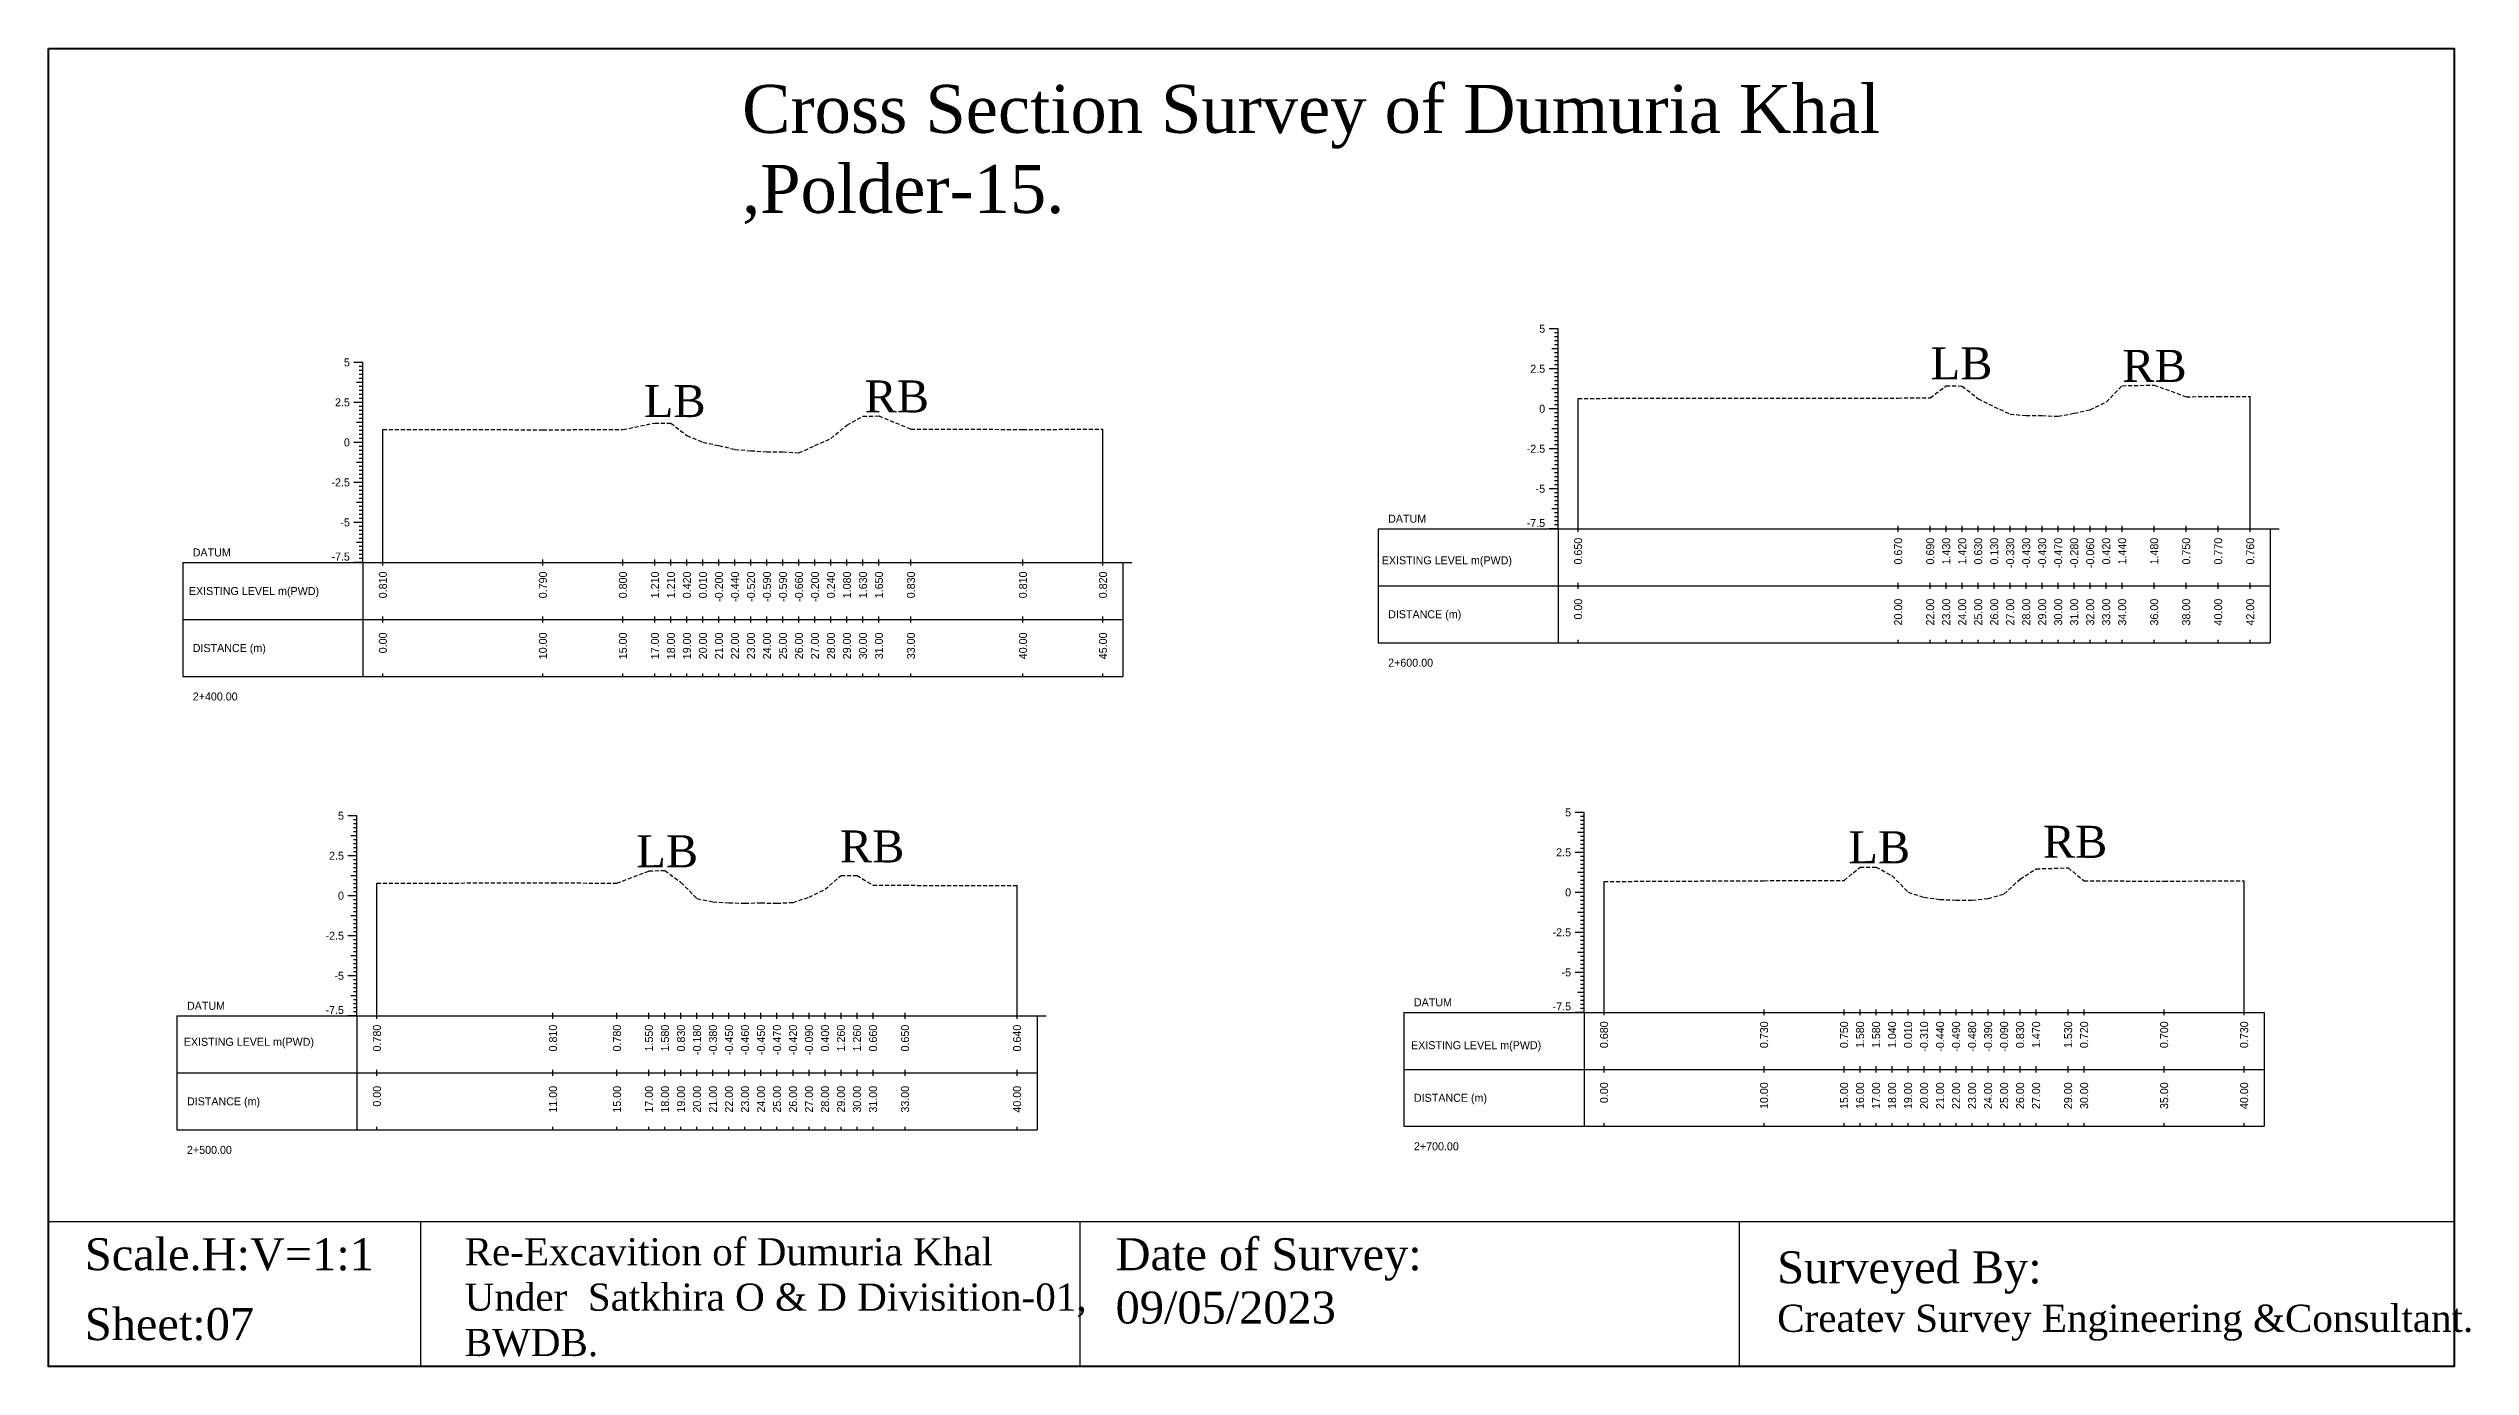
# Model space of a CAD drawing. Header units: inches. Extents: x 2917 to 4535, y -1482 to -1060.
# Drawn here: x 4383.7 to 4535, y -1346 to -1263.6 of the extents above; entities that cross this region are included whole.
import ezdxf
from ezdxf.enums import TextEntityAlignment as Align

# ---------------------------------------------------------------- set-up
doc = ezdxf.new("R2010")
doc.units = ezdxf.units.IN
doc.header["$MEASUREMENT"] = 0
doc.linetypes.add('HIDDEN', pattern=[0.375, 0.25, -0.125])
doc.layers.add('CS_Drawing', color=7, linetype='Continuous')
doc.layers.add('GL', color=3, linetype='HIDDEN')
doc.styles.add('romans', font='romans.shx')

msp = doc.modelspace()

# ---------------------------------------------------------------- linework, layer by layer
at = {"color": 4, "lineweight": 40}
msp.add_lwpolyline([(4383.69, -1263.63), (4534.03, -1263.63), (4534.03, -1346), (4383.69, -1346)], close=True, dxfattribs=at)
for points in [[(4534.03, -1263.63), (4534.03, -1346)], [(4383.69, -1336.93), (4534.03, -1336.93)], [(4383.69, -1336.93), (4383.69, -1346)], [(4406.94, -1336.93), (4406.94, -1346)], [(4448.14, -1336.93), (4448.14, -1346)], [(4489.34, -1336.93), (4489.34, -1346)]]:
    msp.add_lwpolyline(points)
at = {"layer": 'CS_Drawing'}
for p, q in [((4478.03, -1281.15), (4477.47, -1281.15)), ((4478.03, -1281.15), (4477.64, -1281.15)), ((4478.03, -1281.15), (4477.81, -1281.15)), ((4478.03, -1281.4), (4477.81, -1281.4)), ((4478.03, -1281.65), (4477.81, -1281.65)), ((4478.03, -1281.9), (4477.81, -1281.9)), ((4478.03, -1293.65), (4478.03, -1281.15)), ((4403.34, -1283.25), (4402.78, -1283.25)), ((4403.34, -1283.25), (4402.94, -1283.25)), ((4403.34, -1283.25), (4403.11, -1283.25)), ((4403.34, -1295.75), (4403.34, -1283.25)), ((4478.03, -1282.4), (4477.64, -1282.4)), ((4478.03, -1282.15), (4477.81, -1282.15)), ((4478.03, -1282.4), (4477.81, -1282.4)), ((4478.03, -1282.65), (4477.81, -1282.65)), ((4478.03, -1282.9), (4477.81, -1282.9)), ((4478.03, -1283.15), (4477.81, -1283.15)), ((4478.03, -1283.4), (4477.81, -1283.4)), ((4403.34, -1284.5), (4402.94, -1284.5)), ((4403.34, -1283.5), (4403.11, -1283.5)), ((4403.34, -1283.75), (4403.11, -1283.75)), ((4403.34, -1284), (4403.11, -1284)), ((4403.34, -1284.25), (4403.11, -1284.25)), ((4403.34, -1284.5), (4403.11, -1284.5)), ((4403.34, -1284.75), (4403.11, -1284.75)), ((4478.03, -1283.65), (4477.47, -1283.65)), ((4478.03, -1283.65), (4477.64, -1283.65)), ((4478.03, -1284.9), (4477.64, -1284.9)), ((4478.03, -1283.65), (4477.81, -1283.65)), ((4478.03, -1283.9), (4477.81, -1283.9)), ((4478.03, -1284.15), (4477.81, -1284.15)), ((4478.03, -1284.4), (4477.81, -1284.4)), ((4478.03, -1284.65), (4477.81, -1284.65)), ((4478.03, -1284.9), (4477.81, -1284.9)), ((4403.34, -1285.75), (4402.78, -1285.75)), ((4403.34, -1285.75), (4402.94, -1285.75)), ((4403.34, -1285), (4403.11, -1285)), ((4403.34, -1285.25), (4403.11, -1285.25)), ((4403.34, -1285.5), (4403.11, -1285.5)), ((4403.34, -1285.75), (4403.11, -1285.75)), ((4403.34, -1286), (4403.11, -1286)), ((4403.34, -1286.25), (4403.11, -1286.25)), ((4403.34, -1286.5), (4403.11, -1286.5)), ((4478.03, -1286.15), (4477.47, -1286.15)), ((4478.03, -1286.15), (4477.64, -1286.15)), ((4478.03, -1285.15), (4477.81, -1285.15)), ((4478.03, -1285.4), (4477.81, -1285.4)), ((4478.03, -1285.65), (4477.81, -1285.65)), ((4478.03, -1285.9), (4477.81, -1285.9)), ((4478.03, -1286.15), (4477.81, -1286.15)), ((4478.03, -1286.4), (4477.81, -1286.4)), ((4479.28, -1293.65), (4479.28, -1285.5)), ((4521.28, -1293.65), (4521.28, -1285.39)), ((4403.34, -1287), (4402.94, -1287)), ((4403.34, -1286.75), (4403.11, -1286.75)), ((4403.34, -1287), (4403.11, -1287)), ((4403.34, -1287.25), (4403.11, -1287.25)), ((4403.34, -1287.5), (4403.11, -1287.5)), ((4403.34, -1287.75), (4403.11, -1287.75)), ((4403.34, -1288), (4403.11, -1288)), ((4404.59, -1295.75), (4404.59, -1287.44)), ((4449.59, -1295.75), (4449.59, -1287.43)), ((4478.03, -1287.4), (4477.64, -1287.4)), ((4478.03, -1286.65), (4477.81, -1286.65)), ((4478.03, -1286.9), (4477.81, -1286.9)), ((4478.03, -1287.15), (4477.81, -1287.15)), ((4478.03, -1287.4), (4477.81, -1287.4)), ((4478.03, -1287.65), (4477.81, -1287.65)), ((4478.03, -1287.9), (4477.81, -1287.9)), ((4403.34, -1288.25), (4402.78, -1288.25)), ((4403.34, -1288.25), (4402.94, -1288.25)), ((4403.34, -1289.5), (4402.94, -1289.5)), ((4403.34, -1288.25), (4403.11, -1288.25)), ((4403.34, -1288.5), (4403.11, -1288.5)), ((4403.34, -1288.75), (4403.11, -1288.75)), ((4403.34, -1289), (4403.11, -1289)), ((4403.34, -1289.25), (4403.11, -1289.25)), ((4403.34, -1289.5), (4403.11, -1289.5)), ((4478.03, -1288.65), (4477.47, -1288.65)), ((4478.03, -1288.65), (4477.64, -1288.65)), ((4478.03, -1288.15), (4477.81, -1288.15)), ((4478.03, -1288.4), (4477.81, -1288.4)), ((4478.03, -1288.65), (4477.81, -1288.65)), ((4478.03, -1288.9), (4477.81, -1288.9)), ((4478.03, -1289.15), (4477.81, -1289.15)), ((4478.03, -1289.4), (4477.81, -1289.4)), ((4403.34, -1290.75), (4402.78, -1290.75)), ((4403.34, -1290.75), (4402.94, -1290.75)), ((4403.34, -1289.75), (4403.11, -1289.75)), ((4403.34, -1290), (4403.11, -1290)), ((4403.34, -1290.25), (4403.11, -1290.25)), ((4403.34, -1290.5), (4403.11, -1290.5)), ((4403.34, -1290.75), (4403.11, -1290.75)), ((4403.34, -1291), (4403.11, -1291)), ((4478.03, -1289.9), (4477.64, -1289.9)), ((4478.03, -1289.65), (4477.81, -1289.65)), ((4478.03, -1289.9), (4477.81, -1289.9)), ((4478.03, -1290.15), (4477.81, -1290.15)), ((4478.03, -1290.4), (4477.81, -1290.4)), ((4478.03, -1290.65), (4477.81, -1290.65)), ((4478.03, -1290.9), (4477.81, -1290.9)), ((4403.34, -1292), (4402.94, -1292)), ((4403.34, -1291.25), (4403.11, -1291.25)), ((4403.34, -1291.5), (4403.11, -1291.5)), ((4403.34, -1291.75), (4403.11, -1291.75)), ((4403.34, -1292), (4403.11, -1292)), ((4403.34, -1292.25), (4403.11, -1292.25)), ((4403.34, -1292.5), (4403.11, -1292.5)), ((4478.03, -1291.15), (4477.47, -1291.15)), ((4478.03, -1291.15), (4477.64, -1291.15)), ((4478.03, -1292.4), (4477.64, -1292.4)), ((4478.03, -1291.15), (4477.81, -1291.15)), ((4478.03, -1291.4), (4477.81, -1291.4)), ((4478.03, -1291.65), (4477.81, -1291.65)), ((4478.03, -1291.9), (4477.81, -1291.9)), ((4478.03, -1292.15), (4477.81, -1292.15)), ((4478.03, -1292.4), (4477.81, -1292.4)), ((4403.34, -1293.25), (4402.78, -1293.25)), ((4403.34, -1293.25), (4402.94, -1293.25)), ((4403.34, -1292.75), (4403.11, -1292.75)), ((4403.34, -1293), (4403.11, -1293)), ((4403.34, -1293.25), (4403.11, -1293.25)), ((4403.34, -1293.5), (4403.11, -1293.5)), ((4403.34, -1293.75), (4403.11, -1293.75)), ((4403.34, -1294), (4403.11, -1294)), ((4466.78, -1293.65), (4478.03, -1293.65)), ((4466.78, -1293.65), (4466.78, -1300.77)), ((4478.03, -1293.65), (4477.47, -1293.65)), ((4478.03, -1293.65), (4477.64, -1293.65)), ((4478.03, -1292.65), (4477.81, -1292.65)), ((4478.03, -1292.9), (4477.81, -1292.9)), ((4478.03, -1293.15), (4477.81, -1293.15)), ((4478.03, -1293.4), (4477.81, -1293.4)), ((4478.03, -1293.65), (4477.81, -1293.65)), ((4478.03, -1293.65), (4522.53, -1293.65)), ((4478.03, -1293.65), (4478.03, -1300.77)), ((4479.28, -1293.84), (4479.28, -1293.46)), ((4499.28, -1293.84), (4499.28, -1293.46)), ((4501.28, -1293.84), (4501.28, -1293.46)), ((4502.28, -1293.84), (4502.28, -1293.46)), ((4503.28, -1293.84), (4503.28, -1293.46)), ((4504.28, -1293.84), (4504.28, -1293.46)), ((4505.28, -1293.84), (4505.28, -1293.46)), ((4506.28, -1293.84), (4506.28, -1293.46)), ((4507.28, -1293.84), (4507.28, -1293.46)), ((4508.28, -1293.84), (4508.28, -1293.46)), ((4509.28, -1293.84), (4509.28, -1293.46)), ((4510.28, -1293.84), (4510.28, -1293.46)), ((4511.28, -1293.84), (4511.28, -1293.46)), ((4512.28, -1293.84), (4512.28, -1293.46)), ((4513.28, -1293.84), (4513.28, -1293.46)), ((4515.28, -1293.84), (4515.28, -1293.46)), ((4517.28, -1293.84), (4517.28, -1293.46)), ((4519.28, -1293.84), (4519.28, -1293.46)), ((4521.28, -1293.84), (4521.28, -1293.46)), ((4522.53, -1293.65), (4523.09, -1293.65)), ((4522.53, -1293.65), (4522.93, -1293.65)), ((4522.53, -1293.65), (4522.76, -1293.65)), ((4522.53, -1293.65), (4522.53, -1300.77)), ((4403.34, -1294.5), (4402.94, -1294.5)), ((4403.34, -1294.25), (4403.11, -1294.25)), ((4403.34, -1294.5), (4403.11, -1294.5)), ((4403.34, -1294.75), (4403.11, -1294.75)), ((4403.34, -1295), (4403.11, -1295)), ((4403.34, -1295.25), (4403.11, -1295.25)), ((4403.34, -1295.5), (4403.11, -1295.5)), ((4404.59, -1295.94), (4404.59, -1295.57)), ((4414.59, -1295.94), (4414.59, -1295.57)), ((4419.59, -1295.94), (4419.59, -1295.57)), ((4421.59, -1295.94), (4421.59, -1295.57)), ((4422.59, -1295.94), (4422.59, -1295.57)), ((4423.59, -1295.94), (4423.59, -1295.57)), ((4424.59, -1295.94), (4424.59, -1295.57)), ((4425.59, -1295.94), (4425.59, -1295.57)), ((4426.59, -1295.94), (4426.59, -1295.57)), ((4427.59, -1295.94), (4427.59, -1295.57)), ((4428.59, -1295.94), (4428.59, -1295.57)), ((4429.59, -1295.94), (4429.59, -1295.57)), ((4430.59, -1295.94), (4430.59, -1295.57)), ((4431.59, -1295.94), (4431.59, -1295.57)), ((4432.59, -1295.94), (4432.59, -1295.57)), ((4433.59, -1295.94), (4433.59, -1295.57)), ((4434.59, -1295.94), (4434.59, -1295.57)), ((4435.59, -1295.94), (4435.59, -1295.57)), ((4437.59, -1295.94), (4437.59, -1295.57)), ((4444.59, -1295.94), (4444.59, -1295.57)), ((4449.59, -1295.94), (4449.59, -1295.57)), ((4392.09, -1295.75), (4403.34, -1295.75)), ((4392.09, -1295.75), (4392.09, -1302.88)), ((4403.34, -1295.75), (4402.78, -1295.75)), ((4403.34, -1295.75), (4402.94, -1295.75)), ((4403.34, -1295.75), (4403.11, -1295.75)), ((4403.34, -1295.75), (4450.84, -1295.75)), ((4403.34, -1295.75), (4403.34, -1302.88)), ((4450.84, -1295.75), (4451.4, -1295.75)), ((4450.84, -1295.75), (4451.23, -1295.75)), ((4450.84, -1295.75), (4451.06, -1295.75)), ((4450.84, -1295.75), (4450.84, -1302.88)), ((4479.28, -1297.4), (4479.28, -1297.02)), ((4499.28, -1297.4), (4499.28, -1297.02)), ((4501.28, -1297.4), (4501.28, -1297.02)), ((4502.28, -1297.4), (4502.28, -1297.02)), ((4503.28, -1297.4), (4503.28, -1297.02)), ((4504.28, -1297.4), (4504.28, -1297.02)), ((4505.28, -1297.4), (4505.28, -1297.02)), ((4506.28, -1297.4), (4506.28, -1297.02)), ((4507.28, -1297.4), (4507.28, -1297.02)), ((4508.28, -1297.4), (4508.28, -1297.02)), ((4509.28, -1297.4), (4509.28, -1297.02)), ((4510.28, -1297.4), (4510.28, -1297.02)), ((4511.28, -1297.4), (4511.28, -1297.02)), ((4512.28, -1297.4), (4512.28, -1297.02)), ((4513.28, -1297.4), (4513.28, -1297.02)), ((4515.28, -1297.4), (4515.28, -1297.02)), ((4517.28, -1297.4), (4517.28, -1297.02)), ((4519.28, -1297.4), (4519.28, -1297.02)), ((4521.28, -1297.4), (4521.28, -1297.02)), ((4466.78, -1297.21), (4478.03, -1297.21)), ((4478.03, -1297.21), (4522.53, -1297.21)), ((4478.03, -1297.21), (4522.53, -1297.21)), ((4392.09, -1299.32), (4403.34, -1299.32)), ((4403.34, -1299.32), (4450.84, -1299.32)), ((4403.34, -1299.32), (4450.84, -1299.32)), ((4404.59, -1299.5), (4404.59, -1299.13)), ((4414.59, -1299.5), (4414.59, -1299.13)), ((4419.59, -1299.5), (4419.59, -1299.13)), ((4421.59, -1299.5), (4421.59, -1299.13)), ((4422.59, -1299.5), (4422.59, -1299.13)), ((4423.59, -1299.5), (4423.59, -1299.13)), ((4424.59, -1299.5), (4424.59, -1299.13)), ((4425.59, -1299.5), (4425.59, -1299.13)), ((4426.59, -1299.5), (4426.59, -1299.13)), ((4427.59, -1299.5), (4427.59, -1299.13)), ((4428.59, -1299.5), (4428.59, -1299.13)), ((4429.59, -1299.5), (4429.59, -1299.13)), ((4430.59, -1299.5), (4430.59, -1299.13)), ((4431.59, -1299.5), (4431.59, -1299.13)), ((4432.59, -1299.5), (4432.59, -1299.13)), ((4433.59, -1299.5), (4433.59, -1299.13)), ((4434.59, -1299.5), (4434.59, -1299.13)), ((4435.59, -1299.5), (4435.59, -1299.13)), ((4437.59, -1299.5), (4437.59, -1299.13)), ((4444.59, -1299.5), (4444.59, -1299.13)), ((4449.59, -1299.5), (4449.59, -1299.13)), ((4466.78, -1300.77), (4478.03, -1300.77)), ((4478.03, -1300.77), (4522.53, -1300.77)), ((4479.28, -1300.77), (4479.28, -1300.59)), ((4499.28, -1300.77), (4499.28, -1300.59)), ((4501.28, -1300.77), (4501.28, -1300.59)), ((4502.28, -1300.77), (4502.28, -1300.59)), ((4503.28, -1300.77), (4503.28, -1300.59)), ((4504.28, -1300.77), (4504.28, -1300.59)), ((4505.28, -1300.77), (4505.28, -1300.59)), ((4506.28, -1300.77), (4506.28, -1300.59)), ((4507.28, -1300.77), (4507.28, -1300.59)), ((4508.28, -1300.77), (4508.28, -1300.59)), ((4509.28, -1300.77), (4509.28, -1300.59)), ((4510.28, -1300.77), (4510.28, -1300.59)), ((4511.28, -1300.77), (4511.28, -1300.59)), ((4512.28, -1300.77), (4512.28, -1300.59)), ((4513.28, -1300.77), (4513.28, -1300.59)), ((4515.28, -1300.77), (4515.28, -1300.59)), ((4517.28, -1300.77), (4517.28, -1300.59)), ((4519.28, -1300.77), (4519.28, -1300.59)), ((4521.28, -1300.77), (4521.28, -1300.59)), ((4392.09, -1302.88), (4403.34, -1302.88)), ((4403.34, -1302.88), (4450.84, -1302.88)), ((4404.59, -1302.88), (4404.59, -1302.69)), ((4414.59, -1302.88), (4414.59, -1302.69)), ((4419.59, -1302.88), (4419.59, -1302.69)), ((4421.59, -1302.88), (4421.59, -1302.69)), ((4422.59, -1302.88), (4422.59, -1302.69)), ((4423.59, -1302.88), (4423.59, -1302.69)), ((4424.59, -1302.88), (4424.59, -1302.69)), ((4425.59, -1302.88), (4425.59, -1302.69)), ((4426.59, -1302.88), (4426.59, -1302.69)), ((4427.59, -1302.88), (4427.59, -1302.69)), ((4428.59, -1302.88), (4428.59, -1302.69)), ((4429.59, -1302.88), (4429.59, -1302.69)), ((4430.59, -1302.88), (4430.59, -1302.69)), ((4431.59, -1302.88), (4431.59, -1302.69)), ((4432.59, -1302.88), (4432.59, -1302.69)), ((4433.59, -1302.88), (4433.59, -1302.69)), ((4434.59, -1302.88), (4434.59, -1302.69)), ((4435.59, -1302.88), (4435.59, -1302.69)), ((4437.59, -1302.88), (4437.59, -1302.69)), ((4444.59, -1302.88), (4444.59, -1302.69)), ((4449.59, -1302.88), (4449.59, -1302.69)), ((4402.97, -1311.58), (4402.41, -1311.58)), ((4402.97, -1311.58), (4402.58, -1311.58)), ((4402.97, -1311.58), (4402.75, -1311.58)), ((4402.97, -1311.83), (4402.75, -1311.83)), ((4402.97, -1312.08), (4402.75, -1312.08)), ((4402.97, -1324.08), (4402.97, -1311.58)), ((4479.65, -1311.37), (4479.09, -1311.37)), ((4479.65, -1311.37), (4479.25, -1311.37)), ((4479.65, -1311.37), (4479.42, -1311.37)), ((4479.65, -1311.62), (4479.42, -1311.62)), ((4479.65, -1311.87), (4479.42, -1311.87)), ((4479.65, -1312.12), (4479.42, -1312.12)), ((4479.65, -1323.87), (4479.65, -1311.37)), ((4402.97, -1312.83), (4402.58, -1312.83)), ((4402.97, -1312.33), (4402.75, -1312.33)), ((4402.97, -1312.58), (4402.75, -1312.58)), ((4402.97, -1312.83), (4402.75, -1312.83)), ((4402.97, -1313.08), (4402.75, -1313.08)), ((4402.97, -1313.33), (4402.75, -1313.33)), ((4402.97, -1313.58), (4402.75, -1313.58)), ((4479.65, -1312.62), (4479.25, -1312.62)), ((4479.65, -1312.37), (4479.42, -1312.37)), ((4479.65, -1312.62), (4479.42, -1312.62)), ((4479.65, -1312.87), (4479.42, -1312.87)), ((4479.65, -1313.12), (4479.42, -1313.12)), ((4479.65, -1313.37), (4479.42, -1313.37)), ((4479.65, -1313.62), (4479.42, -1313.62)), ((4402.97, -1314.08), (4402.41, -1314.08)), ((4402.97, -1314.08), (4402.58, -1314.08)), ((4402.97, -1313.83), (4402.75, -1313.83)), ((4402.97, -1314.08), (4402.75, -1314.08)), ((4402.97, -1314.33), (4402.75, -1314.33)), ((4402.97, -1314.58), (4402.75, -1314.58)), ((4402.97, -1314.83), (4402.75, -1314.83)), ((4402.97, -1315.08), (4402.75, -1315.08)), ((4479.65, -1313.87), (4479.09, -1313.87)), ((4479.65, -1313.87), (4479.25, -1313.87)), ((4479.65, -1315.12), (4479.25, -1315.12)), ((4479.65, -1313.87), (4479.42, -1313.87)), ((4479.65, -1314.12), (4479.42, -1314.12)), ((4479.65, -1314.37), (4479.42, -1314.37)), ((4479.65, -1314.62), (4479.42, -1314.62)), ((4479.65, -1314.87), (4479.42, -1314.87)), ((4479.65, -1315.12), (4479.42, -1315.12)), ((4402.97, -1316.58), (4402.41, -1316.58)), ((4402.97, -1315.33), (4402.58, -1315.33)), ((4402.97, -1316.58), (4402.58, -1316.58)), ((4402.97, -1315.33), (4402.75, -1315.33)), ((4402.97, -1315.58), (4402.75, -1315.58)), ((4402.97, -1315.83), (4402.75, -1315.83)), ((4402.97, -1316.08), (4402.75, -1316.08)), ((4402.97, -1316.33), (4402.75, -1316.33)), ((4402.97, -1316.58), (4402.75, -1316.58)), ((4404.22, -1324.08), (4404.22, -1315.8)), ((4444.22, -1324.08), (4444.22, -1315.94)), ((4479.65, -1316.37), (4479.09, -1316.37)), ((4479.65, -1316.37), (4479.25, -1316.37)), ((4479.65, -1315.37), (4479.42, -1315.37)), ((4479.65, -1315.62), (4479.42, -1315.62)), ((4479.65, -1315.87), (4479.42, -1315.87)), ((4479.65, -1316.12), (4479.42, -1316.12)), ((4479.65, -1316.37), (4479.42, -1316.37)), ((4479.65, -1316.62), (4479.42, -1316.62)), ((4480.9, -1323.87), (4480.9, -1315.69)), ((4520.9, -1323.87), (4520.9, -1315.64)), ((4402.97, -1317.83), (4402.58, -1317.83)), ((4402.97, -1316.83), (4402.75, -1316.83)), ((4402.97, -1317.08), (4402.75, -1317.08)), ((4402.97, -1317.33), (4402.75, -1317.33)), ((4402.97, -1317.58), (4402.75, -1317.58)), ((4402.97, -1317.83), (4402.75, -1317.83)), ((4402.97, -1318.08), (4402.75, -1318.08)), ((4479.65, -1317.62), (4479.25, -1317.62)), ((4479.65, -1316.87), (4479.42, -1316.87)), ((4479.65, -1317.12), (4479.42, -1317.12)), ((4479.65, -1317.37), (4479.42, -1317.37)), ((4479.65, -1317.62), (4479.42, -1317.62)), ((4479.65, -1317.87), (4479.42, -1317.87)), ((4479.65, -1318.12), (4479.42, -1318.12)), ((4402.97, -1319.08), (4402.41, -1319.08)), ((4402.97, -1319.08), (4402.58, -1319.08)), ((4402.97, -1318.33), (4402.75, -1318.33)), ((4402.97, -1318.58), (4402.75, -1318.58)), ((4402.97, -1318.83), (4402.75, -1318.83)), ((4402.97, -1319.08), (4402.75, -1319.08)), ((4402.97, -1319.33), (4402.75, -1319.33)), ((4402.97, -1319.58), (4402.75, -1319.58)), ((4479.65, -1318.87), (4479.09, -1318.87)), ((4479.65, -1318.87), (4479.25, -1318.87)), ((4479.65, -1318.37), (4479.42, -1318.37)), ((4479.65, -1318.62), (4479.42, -1318.62)), ((4479.65, -1318.87), (4479.42, -1318.87)), ((4479.65, -1319.12), (4479.42, -1319.12)), ((4479.65, -1319.37), (4479.42, -1319.37)), ((4479.65, -1319.62), (4479.42, -1319.62)), ((4402.97, -1320.33), (4402.58, -1320.33)), ((4402.97, -1319.83), (4402.75, -1319.83)), ((4402.97, -1320.08), (4402.75, -1320.08)), ((4402.97, -1320.33), (4402.75, -1320.33)), ((4402.97, -1320.58), (4402.75, -1320.58)), ((4402.97, -1320.83), (4402.75, -1320.83)), ((4402.97, -1321.08), (4402.75, -1321.08)), ((4479.65, -1320.12), (4479.25, -1320.12)), ((4479.65, -1319.87), (4479.42, -1319.87)), ((4479.65, -1320.12), (4479.42, -1320.12)), ((4479.65, -1320.37), (4479.42, -1320.37)), ((4479.65, -1320.62), (4479.42, -1320.62)), ((4479.65, -1320.87), (4479.42, -1320.87)), ((4479.65, -1321.12), (4479.42, -1321.12)), ((4402.97, -1321.58), (4402.41, -1321.58)), ((4402.97, -1321.58), (4402.58, -1321.58)), ((4402.97, -1322.83), (4402.58, -1322.83)), ((4402.97, -1321.33), (4402.75, -1321.33)), ((4402.97, -1321.58), (4402.75, -1321.58)), ((4402.97, -1321.83), (4402.75, -1321.83)), ((4402.97, -1322.08), (4402.75, -1322.08)), ((4402.97, -1322.33), (4402.75, -1322.33)), ((4402.97, -1322.58), (4402.75, -1322.58)), ((4402.97, -1322.83), (4402.75, -1322.83)), ((4479.65, -1321.37), (4479.09, -1321.37)), ((4479.65, -1321.37), (4479.25, -1321.37)), ((4479.65, -1322.62), (4479.25, -1322.62)), ((4479.65, -1321.37), (4479.42, -1321.37)), ((4479.65, -1321.62), (4479.42, -1321.62)), ((4479.65, -1321.87), (4479.42, -1321.87)), ((4479.65, -1322.12), (4479.42, -1322.12)), ((4479.65, -1322.37), (4479.42, -1322.37)), ((4479.65, -1322.62), (4479.42, -1322.62)), ((4391.72, -1324.08), (4402.97, -1324.08)), ((4391.72, -1324.08), (4391.72, -1331.21)), ((4402.97, -1324.08), (4402.41, -1324.08)), ((4402.97, -1324.08), (4402.58, -1324.08)), ((4402.97, -1323.08), (4402.75, -1323.08)), ((4402.97, -1323.33), (4402.75, -1323.33)), ((4402.97, -1323.58), (4402.75, -1323.58)), ((4402.97, -1323.83), (4402.75, -1323.83)), ((4402.97, -1324.08), (4402.75, -1324.08)), ((4402.97, -1324.08), (4445.47, -1324.08)), ((4402.97, -1324.08), (4402.97, -1331.21)), ((4404.22, -1324.27), (4404.22, -1323.89)), ((4415.22, -1324.27), (4415.22, -1323.89)), ((4419.22, -1324.27), (4419.22, -1323.89)), ((4421.22, -1324.27), (4421.22, -1323.89)), ((4422.22, -1324.27), (4422.22, -1323.89)), ((4423.22, -1324.27), (4423.22, -1323.89)), ((4424.22, -1324.27), (4424.22, -1323.89)), ((4425.22, -1324.27), (4425.22, -1323.89)), ((4426.22, -1324.27), (4426.22, -1323.89)), ((4427.22, -1324.27), (4427.22, -1323.89)), ((4428.22, -1324.27), (4428.22, -1323.89)), ((4429.22, -1324.27), (4429.22, -1323.89)), ((4430.22, -1324.27), (4430.22, -1323.89)), ((4431.22, -1324.27), (4431.22, -1323.89)), ((4432.22, -1324.27), (4432.22, -1323.89)), ((4433.22, -1324.27), (4433.22, -1323.89)), ((4434.22, -1324.27), (4434.22, -1323.89)), ((4435.22, -1324.27), (4435.22, -1323.89)), ((4437.22, -1324.27), (4437.22, -1323.89)), ((4444.22, -1324.27), (4444.22, -1323.89)), ((4445.47, -1324.08), (4446.03, -1324.08)), ((4445.47, -1324.08), (4445.86, -1324.08)), ((4445.47, -1324.08), (4445.7, -1324.08)), ((4445.47, -1324.08), (4445.47, -1331.21)), ((4468.4, -1323.87), (4479.65, -1323.87)), ((4468.4, -1323.87), (4468.4, -1330.99)), ((4479.65, -1323.87), (4479.09, -1323.87)), ((4479.65, -1323.87), (4479.25, -1323.87)), ((4479.65, -1322.87), (4479.42, -1322.87)), ((4479.65, -1323.12), (4479.42, -1323.12)), ((4479.65, -1323.37), (4479.42, -1323.37)), ((4479.65, -1323.62), (4479.42, -1323.62)), ((4479.65, -1323.87), (4479.42, -1323.87)), ((4479.65, -1323.87), (4522.15, -1323.87)), ((4479.65, -1323.87), (4479.65, -1330.99)), ((4480.9, -1324.05), (4480.9, -1323.68)), ((4490.9, -1324.05), (4490.9, -1323.68)), ((4495.9, -1324.05), (4495.9, -1323.68)), ((4496.9, -1324.05), (4496.9, -1323.68)), ((4497.9, -1324.05), (4497.9, -1323.68)), ((4498.9, -1324.05), (4498.9, -1323.68)), ((4499.9, -1324.05), (4499.9, -1323.68)), ((4500.9, -1324.05), (4500.9, -1323.68)), ((4501.9, -1324.05), (4501.9, -1323.68)), ((4502.9, -1324.05), (4502.9, -1323.68)), ((4503.9, -1324.05), (4503.9, -1323.68)), ((4504.9, -1324.05), (4504.9, -1323.68)), ((4505.9, -1324.05), (4505.9, -1323.68)), ((4506.9, -1324.05), (4506.9, -1323.68)), ((4507.9, -1324.05), (4507.9, -1323.68)), ((4509.9, -1324.05), (4509.9, -1323.68)), ((4510.9, -1324.05), (4510.9, -1323.68)), ((4515.9, -1324.05), (4515.9, -1323.68)), ((4520.9, -1324.05), (4520.9, -1323.68)), ((4522.15, -1323.87), (4522.15, -1330.99)), ((4480.9, -1327.62), (4480.9, -1327.24)), ((4490.9, -1327.62), (4490.9, -1327.24)), ((4495.9, -1327.62), (4495.9, -1327.24)), ((4496.9, -1327.62), (4496.9, -1327.24)), ((4497.9, -1327.62), (4497.9, -1327.24)), ((4498.9, -1327.62), (4498.9, -1327.24)), ((4499.9, -1327.62), (4499.9, -1327.24)), ((4500.9, -1327.62), (4500.9, -1327.24)), ((4501.9, -1327.62), (4501.9, -1327.24)), ((4502.9, -1327.62), (4502.9, -1327.24)), ((4503.9, -1327.62), (4503.9, -1327.24)), ((4504.9, -1327.62), (4504.9, -1327.24)), ((4505.9, -1327.62), (4505.9, -1327.24)), ((4506.9, -1327.62), (4506.9, -1327.24)), ((4507.9, -1327.62), (4507.9, -1327.24)), ((4509.9, -1327.62), (4509.9, -1327.24)), ((4510.9, -1327.62), (4510.9, -1327.24)), ((4515.9, -1327.62), (4515.9, -1327.24)), ((4520.9, -1327.62), (4520.9, -1327.24)), ((4391.72, -1327.64), (4402.97, -1327.64)), ((4402.97, -1327.64), (4445.47, -1327.64)), ((4402.97, -1327.64), (4445.47, -1327.64)), ((4404.22, -1327.83), (4404.22, -1327.46)), ((4415.22, -1327.83), (4415.22, -1327.46)), ((4419.22, -1327.83), (4419.22, -1327.46)), ((4421.22, -1327.83), (4421.22, -1327.46)), ((4422.22, -1327.83), (4422.22, -1327.46)), ((4423.22, -1327.83), (4423.22, -1327.46)), ((4424.22, -1327.83), (4424.22, -1327.46)), ((4425.22, -1327.83), (4425.22, -1327.46)), ((4426.22, -1327.83), (4426.22, -1327.46)), ((4427.22, -1327.83), (4427.22, -1327.46)), ((4428.22, -1327.83), (4428.22, -1327.46)), ((4429.22, -1327.83), (4429.22, -1327.46)), ((4430.22, -1327.83), (4430.22, -1327.46)), ((4431.22, -1327.83), (4431.22, -1327.46)), ((4432.22, -1327.83), (4432.22, -1327.46)), ((4433.22, -1327.83), (4433.22, -1327.46)), ((4434.22, -1327.83), (4434.22, -1327.46)), ((4435.22, -1327.83), (4435.22, -1327.46)), ((4437.22, -1327.83), (4437.22, -1327.46)), ((4444.22, -1327.83), (4444.22, -1327.46)), ((4468.4, -1327.43), (4479.65, -1327.43)), ((4479.65, -1327.43), (4522.15, -1327.43)), ((4479.65, -1327.43), (4522.15, -1327.43)), ((4391.72, -1331.21), (4402.97, -1331.21)), ((4402.97, -1331.21), (4445.47, -1331.21)), ((4404.22, -1331.21), (4404.22, -1331.02)), ((4415.22, -1331.21), (4415.22, -1331.02)), ((4419.22, -1331.21), (4419.22, -1331.02)), ((4421.22, -1331.21), (4421.22, -1331.02)), ((4422.22, -1331.21), (4422.22, -1331.02)), ((4423.22, -1331.21), (4423.22, -1331.02)), ((4424.22, -1331.21), (4424.22, -1331.02)), ((4425.22, -1331.21), (4425.22, -1331.02)), ((4426.22, -1331.21), (4426.22, -1331.02)), ((4427.22, -1331.21), (4427.22, -1331.02)), ((4428.22, -1331.21), (4428.22, -1331.02)), ((4429.22, -1331.21), (4429.22, -1331.02)), ((4430.22, -1331.21), (4430.22, -1331.02)), ((4431.22, -1331.21), (4431.22, -1331.02)), ((4432.22, -1331.21), (4432.22, -1331.02)), ((4433.22, -1331.21), (4433.22, -1331.02)), ((4434.22, -1331.21), (4434.22, -1331.02)), ((4435.22, -1331.21), (4435.22, -1331.02)), ((4437.22, -1331.21), (4437.22, -1331.02)), ((4444.22, -1331.21), (4444.22, -1331.02)), ((4468.4, -1330.99), (4479.65, -1330.99)), ((4479.65, -1330.99), (4522.15, -1330.99)), ((4480.9, -1330.99), (4480.9, -1330.8)), ((4490.9, -1330.99), (4490.9, -1330.8)), ((4495.9, -1330.99), (4495.9, -1330.8)), ((4496.9, -1330.99), (4496.9, -1330.8)), ((4497.9, -1330.99), (4497.9, -1330.8)), ((4498.9, -1330.99), (4498.9, -1330.8)), ((4499.9, -1330.99), (4499.9, -1330.8)), ((4500.9, -1330.99), (4500.9, -1330.8)), ((4501.9, -1330.99), (4501.9, -1330.8)), ((4502.9, -1330.99), (4502.9, -1330.8)), ((4503.9, -1330.99), (4503.9, -1330.8)), ((4504.9, -1330.99), (4504.9, -1330.8)), ((4505.9, -1330.99), (4505.9, -1330.8)), ((4506.9, -1330.99), (4506.9, -1330.8)), ((4507.9, -1330.99), (4507.9, -1330.8)), ((4509.9, -1330.99), (4509.9, -1330.8)), ((4510.9, -1330.99), (4510.9, -1330.8)), ((4515.9, -1330.99), (4515.9, -1330.8)), ((4520.9, -1330.99), (4520.9, -1330.8))]:
    msp.add_line(p, q, dxfattribs=at)
at = {"layer": 'GL'}
for points in [[(4479.28, -1285.5), (4499.28, -1285.48), (4501.28, -1285.46), (4502.28, -1284.72), (4503.28, -1284.73), (4504.28, -1285.52), (4505.28, -1286.02), (4506.28, -1286.48), (4507.28, -1286.58), (4508.28, -1286.58), (4509.28, -1286.62), (4510.28, -1286.43), (4511.28, -1286.21), (4512.28, -1285.73), (4513.28, -1284.71), (4515.28, -1284.67), (4517.28, -1285.4), (4519.28, -1285.38), (4521.28, -1285.39)], [(4404.59, -1287.44), (4414.59, -1287.46), (4419.59, -1287.45), (4421.59, -1287.04), (4422.59, -1287.04), (4423.59, -1287.83), (4424.59, -1288.24), (4425.59, -1288.45), (4426.59, -1288.69), (4427.59, -1288.77), (4428.59, -1288.84), (4429.59, -1288.84), (4430.59, -1288.91), (4431.59, -1288.45), (4432.59, -1288.01), (4433.59, -1287.17), (4434.59, -1286.62), (4435.59, -1286.6), (4437.59, -1287.42), (4444.59, -1287.44), (4449.59, -1287.43)], [(4404.22, -1315.8), (4415.22, -1315.77), (4419.22, -1315.8), (4421.22, -1315.03), (4422.22, -1315), (4423.22, -1315.75), (4424.22, -1316.76), (4425.22, -1316.96), (4426.22, -1317.03), (4427.22, -1317.04), (4428.22, -1317.03), (4429.22, -1317.05), (4430.22, -1317), (4431.22, -1316.67), (4432.22, -1316.18), (4433.22, -1315.32), (4434.22, -1315.32), (4435.22, -1315.92), (4437.22, -1315.93), (4444.22, -1315.94)], [(4480.9, -1315.69), (4490.9, -1315.64), (4495.9, -1315.62), (4496.9, -1314.79), (4497.9, -1314.79), (4498.9, -1315.33), (4499.9, -1316.36), (4500.9, -1316.68), (4501.9, -1316.81), (4502.9, -1316.86), (4503.9, -1316.85), (4504.9, -1316.76), (4505.9, -1316.46), (4506.9, -1315.54), (4507.9, -1314.9), (4509.9, -1314.84), (4510.9, -1315.65), (4515.9, -1315.67), (4520.9, -1315.64)]]:
    msp.add_lwpolyline(points, dxfattribs=at)

# ---------------------------------------------------------------- texts
at = {"attachment_point": 1, "style": 'romans'}
for s, insert, char_height, width in [('{\\fTimes New Roman|b0|i0|c0|p18;Cross Section Survey of Dumuria Khal ,Polder-15.}', (4427.04, -1265.91), 3, 72.2837), ('{\\fTimes New Roman|b0|i0|c0|p18;LB}', (4501.31, -1282.31), 2, 27.1477), ('{\\fTimes New Roman|b0|i0|c0|p18;RB}', (4513.28, -1282.47), 2, 27.1477), ('{\\fTimes New Roman|b0|i0|c0|p18;LB}', (4420.9, -1284.67), 2, 27.1477), ('{\\fTimes New Roman|b0|i0|c0|p18;RB}', (4434.69, -1284.38), 2, 27.1477), ('{\\fTimes New Roman|b0|i0|c0|p18;RB}', (4508.32, -1312.21), 2, 27.1477), ('{\\fTimes New Roman|b0|i0|c0|p18;LB}', (4420.43, -1312.8), 2, 27.1477), ('{\\fTimes New Roman|b0|i0|c0|p18;RB}', (4433.15, -1312.5), 2, 27.1477), ('{\\fTimes New Roman|b0|i0|c0|p18;LB}', (4496.17, -1312.55), 2, 27.1477), ('{\\fTimes New Roman|b0|i0|c0|p18;Scale.H:V=1:1}', (4385.97, -1337.98), 2, 22.2708), ('{\\fTimes New Roman|b0|i0|c0|p18;Re-Excavition of Dumuria Khal\\PUnder  Satkhira O & D Divisition-01, BWDB.}', (4409.7, -1337.98), 1.7, 38.8405), ('{\\fTimes New Roman|b0|i0|c0|p18;Date of Survey: 09/05/2023}', (4450.38, -1337.98), 2, 22.2708), ('{\\fTimes New Roman|b0|i0|c0|p18;Surveyed By:                                     \\H0.85x;Createv Survey Engineering &Consultant.}', (4491.72, -1338.8), 2, 45.2193), ('{\\fTimes New Roman|b0|i0|c0|p18;Sheet:07}', (4385.97, -1342.35), 2, 38.8405)]:
    msp.add_mtext(s, dxfattribs=dict(at, insert=insert, char_height=char_height, width=width))
at = {"layer": 'CS_Drawing'}
for s, p in [('5', (4477.22, -1281.15)), ('5', (4402.53, -1283.25)), ('2.5', (4477.22, -1283.65)), ('2.5', (4402.53, -1285.75)), ('0', (4477.22, -1286.15)), ('0', (4402.53, -1288.25)), ('-2.5', (4477.22, -1288.65)), ('-2.5', (4402.53, -1290.75)), ('-5', (4477.22, -1291.15)), ('-5', (4402.53, -1293.25)), ('5', (4402.16, -1311.58)), ('5', (4478.84, -1311.37)), ('2.5', (4478.84, -1313.87)), ('2.5', (4402.16, -1314.08)), ('0', (4402.16, -1316.58)), ('0', (4478.84, -1316.37)), ('-2.5', (4402.16, -1319.08)), ('-2.5', (4478.84, -1318.87)), ('-5', (4478.84, -1321.37)), ('-5', (4402.16, -1321.58))]:
    msp.add_text(s, height=0.5, dxfattribs=at).set_placement(p, align=Align.MIDDLE_RIGHT)
for s, p in [('DATUM', (4467.41, -1293.02)), ('DATUM', (4392.71, -1295.13)), ('EXISTING LEVEL m(PWD)', (4467.01, -1295.62)), ('EXISTING LEVEL m(PWD)', (4392.47, -1297.54)), ('DISTANCE (m)', (4467.41, -1298.99)), ('DISTANCE (m)', (4392.71, -1301.1)), ('2+600.00', (4467.41, -1302.02)), ('2+400.00', (4392.71, -1304.13)), ('DATUM', (4392.35, -1323.46)), ('DATUM', (4469.02, -1323.24)), ('EXISTING LEVEL m(PWD)', (4392.15, -1325.71)), ('EXISTING LEVEL m(PWD)', (4468.84, -1325.92)), ('DISTANCE (m)', (4392.35, -1329.43)), ('DISTANCE (m)', (4469.02, -1329.21)), ('2+500.00', (4392.35, -1332.46)), ('2+700.00', (4469.02, -1332.24))]:
    msp.add_text(s, height=0.5, dxfattribs=at).set_placement(p, align=Align.MIDDLE_LEFT)
for p in [(4477.22, -1293.54), (4402.53, -1295.64), (4402.16, -1323.97), (4478.84, -1323.75)]:
    msp.add_text('-7.5', height=0.5, dxfattribs=at).set_placement(p, align=Align.RIGHT)
for s, p in [('0.650', (4479.28, -1294.21)), ('0.670', (4499.28, -1294.21)), ('0.690', (4501.28, -1294.21)), ('1.430', (4502.28, -1294.21)), ('1.420', (4503.28, -1294.21)), ('0.630', (4504.28, -1294.21)), ('0.130', (4505.28, -1294.21)), ('-0.330', (4506.28, -1294.21)), ('-0.430', (4507.28, -1294.21)), ('-0.430', (4508.28, -1294.21)), ('-0.470', (4509.28, -1294.21)), ('-0.280', (4510.28, -1294.21)), ('-0.060', (4511.28, -1294.21)), ('0.420', (4512.28, -1294.21)), ('1.440', (4513.28, -1294.21)), ('1.480', (4515.28, -1294.21)), ('0.750', (4517.28, -1294.21)), ('0.770', (4519.28, -1294.21)), ('0.760', (4521.28, -1294.21)), ('0.810', (4404.59, -1296.32)), ('0.790', (4414.59, -1296.32)), ('0.800', (4419.59, -1296.32)), ('1.210', (4421.59, -1296.32)), ('1.210', (4422.59, -1296.32)), ('0.420', (4423.59, -1296.32)), ('0.010', (4424.59, -1296.32)), ('-0.200', (4425.59, -1296.32)), ('-0.440', (4426.59, -1296.32)), ('-0.520', (4427.59, -1296.32)), ('-0.590', (4428.59, -1296.32)), ('-0.590', (4429.59, -1296.32)), ('-0.660', (4430.59, -1296.32)), ('-0.200', (4431.59, -1296.32)), ('0.240', (4432.59, -1296.32)), ('1.080', (4433.59, -1296.32)), ('1.630', (4434.59, -1296.32)), ('1.650', (4435.59, -1296.32)), ('0.830', (4437.59, -1296.32)), ('0.810', (4444.59, -1296.32)), ('0.820', (4449.59, -1296.32)), ('0.00', (4479.28, -1298.02)), ('20.00', (4499.28, -1298.02)), ('22.00', (4501.28, -1298.02)), ('23.00', (4502.28, -1298.02)), ('24.00', (4503.28, -1298.02)), ('25.00', (4504.28, -1298.02)), ('26.00', (4505.28, -1298.02)), ('27.00', (4506.28, -1298.02)), ('28.00', (4507.28, -1298.02)), ('29.00', (4508.28, -1298.02)), ('30.00', (4509.28, -1298.02)), ('31.00', (4510.28, -1298.02)), ('32.00', (4511.28, -1298.02)), ('33.00', (4512.28, -1298.02)), ('34.00', (4513.28, -1298.02)), ('36.00', (4515.28, -1298.02)), ('38.00', (4517.28, -1298.02)), ('40.00', (4519.28, -1298.02)), ('42.00', (4521.28, -1298.02)), ('0.00', (4404.59, -1300.13)), ('10.00', (4414.59, -1300.13)), ('15.00', (4419.59, -1300.13)), ('17.00', (4421.59, -1300.13)), ('18.00', (4422.59, -1300.13)), ('19.00', (4423.59, -1300.13)), ('20.00', (4424.59, -1300.13)), ('21.00', (4425.59, -1300.13)), ('22.00', (4426.59, -1300.13)), ('23.00', (4427.59, -1300.13)), ('24.00', (4428.59, -1300.13)), ('25.00', (4429.59, -1300.13)), ('26.00', (4430.59, -1300.13)), ('27.00', (4431.59, -1300.13)), ('28.00', (4432.59, -1300.13)), ('29.00', (4433.59, -1300.13)), ('30.00', (4434.59, -1300.13)), ('31.00', (4435.59, -1300.13)), ('33.00', (4437.59, -1300.13)), ('40.00', (4444.59, -1300.13)), ('45.00', (4449.59, -1300.13)), ('0.780', (4404.22, -1324.64)), ('0.810', (4415.22, -1324.64)), ('0.780', (4419.22, -1324.64)), ('1.550', (4421.22, -1324.64)), ('1.580', (4422.22, -1324.64)), ('0.830', (4423.22, -1324.64)), ('-0.180', (4424.22, -1324.64)), ('-0.380', (4425.22, -1324.64)), ('-0.450', (4426.22, -1324.64)), ('-0.460', (4427.22, -1324.64)), ('-0.450', (4428.22, -1324.64)), ('-0.470', (4429.22, -1324.64)), ('-0.420', (4430.22, -1324.64)), ('-0.090', (4431.22, -1324.64)), ('0.400', (4432.22, -1324.64)), ('1.260', (4433.22, -1324.64)), ('1.260', (4434.22, -1324.64)), ('0.660', (4435.22, -1324.64)), ('0.650', (4437.22, -1324.64)), ('0.640', (4444.22, -1324.64)), ('0.680', (4480.9, -1324.43)), ('0.730', (4490.9, -1324.43)), ('0.750', (4495.9, -1324.43)), ('1.580', (4496.9, -1324.43)), ('1.580', (4497.9, -1324.43)), ('1.040', (4498.9, -1324.43)), ('0.010', (4499.9, -1324.43)), ('-0.310', (4500.9, -1324.43)), ('-0.440', (4501.9, -1324.43)), ('-0.490', (4502.9, -1324.43)), ('-0.480', (4503.9, -1324.43)), ('-0.390', (4504.9, -1324.43)), ('-0.090', (4505.9, -1324.43)), ('0.830', (4506.9, -1324.43)), ('1.470', (4507.9, -1324.43)), ('1.530', (4509.9, -1324.43)), ('0.720', (4510.9, -1324.43)), ('0.700', (4515.9, -1324.43)), ('0.730', (4520.9, -1324.43)), ('0.00', (4404.22, -1328.46)), ('11.00', (4415.22, -1328.46)), ('15.00', (4419.22, -1328.46)), ('17.00', (4421.22, -1328.46)), ('18.00', (4422.22, -1328.46)), ('19.00', (4423.22, -1328.46)), ('20.00', (4424.22, -1328.46)), ('21.00', (4425.22, -1328.46)), ('22.00', (4426.22, -1328.46)), ('23.00', (4427.22, -1328.46)), ('24.00', (4428.22, -1328.46)), ('25.00', (4429.22, -1328.46)), ('26.00', (4430.22, -1328.46)), ('27.00', (4431.22, -1328.46)), ('28.00', (4432.22, -1328.46)), ('29.00', (4433.22, -1328.46)), ('30.00', (4434.22, -1328.46)), ('31.00', (4435.22, -1328.46)), ('33.00', (4437.22, -1328.46)), ('40.00', (4444.22, -1328.46)), ('0.00', (4480.9, -1328.24)), ('10.00', (4490.9, -1328.24)), ('15.00', (4495.9, -1328.24)), ('16.00', (4496.9, -1328.24)), ('17.00', (4497.9, -1328.24)), ('18.00', (4498.9, -1328.24)), ('19.00', (4499.9, -1328.24)), ('20.00', (4500.9, -1328.24)), ('21.00', (4501.9, -1328.24)), ('22.00', (4502.9, -1328.24)), ('23.00', (4503.9, -1328.24)), ('24.00', (4504.9, -1328.24)), ('25.00', (4505.9, -1328.24)), ('26.00', (4506.9, -1328.24)), ('27.00', (4507.9, -1328.24)), ('29.00', (4509.9, -1328.24)), ('30.00', (4510.9, -1328.24)), ('35.00', (4515.9, -1328.24)), ('40.00', (4520.9, -1328.24))]:
    msp.add_text(s, height=0.5, rotation=90, dxfattribs=at).set_placement(p, align=Align.MIDDLE_RIGHT)

doc.saveas('drawing.dxf')
